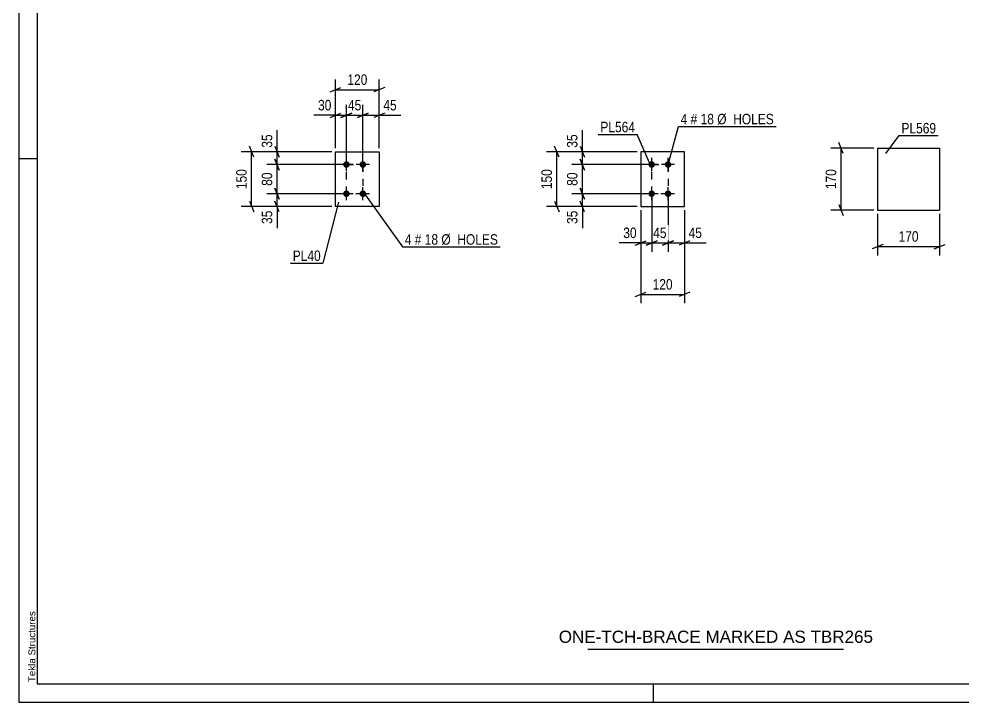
# Model space of a CAD drawing. Header units: millimetres. Extents: x 0 to 594, y 0 to 420.
# Drawn here: x 0 to 258.8, y 0 to 187.3 of the extents above; entities that cross this region are included whole.
import ezdxf

# ---------------------------------------------------------------- set-up
doc = ezdxf.new("R2010")
doc.units = ezdxf.units.MM
doc.linetypes.add('DXK_LINE_DOT2', pattern=[3.9198, 1.9599, -1.9599])
doc.styles.add('Arial', font='ARIAL.TTF', dxfattribs={"height": 0.2})
doc.styles.add('Arial Narrow', font='ARIALN.TTF', dxfattribs={"height": 0.2})

# ---------------------------------------------------------------- blocks, each defined once
blk = doc.blocks.new('Unknown-582682232-1128')
at = {"color": 5, "linetype": 'Continuous'}
for p, q in [((0, 420), (0, 0)), ((5, 415), (5, 5)), ((5, 149), (0, 149)), ((5, 5), (589, 5)), ((174, 0), (174, 5)), ((0, 0), (594, 0))]:
    blk.add_line(p, q, dxfattribs=at)
at = {"color": 174, "linetype": 'Continuous', "style": 'Arial'}
blk.add_text('Tekla Structures', height=1.9102, rotation=90, dxfattribs=at).set_placement((4.5, 5.5))
blk = doc.blocks.new('Bolt-582682232-2628 - 2622')
at = {"linetype": 'Continuous'}
for points in [[(89.79, 146.49, -1), (89.79, 148.29, -1)], [(94.29, 146.49, -1), (94.29, 148.29, -1)], [(89.79, 138.49, -1), (89.79, 140.29, -1)], [(94.29, 138.49, -1), (94.29, 140.29, -1)]]:
    blk.add_hatch(color=1, dxfattribs=at).paths.add_polyline_path(points)
at = {"color": 1, "linetype": 'Continuous'}
for p, q in [((89.79, 145.59), (89.79, 149.19)), ((94.29, 145.59), (94.29, 149.19)), ((91.59, 147.39), (87.99, 147.39)), ((96.09, 147.39), (92.49, 147.39)), ((89.79, 137.59), (89.79, 141.19)), ((94.29, 137.59), (94.29, 141.19)), ((91.59, 139.39), (87.99, 139.39)), ((96.09, 139.39), (92.49, 139.39))]:
    blk.add_line(p, q, dxfattribs=at)
blk = doc.blocks.new('Part-582682232-2633 - 2622')
at = {"color": 2, "linetype": 'Continuous'}
for p, q in [((86.79, 135.89), (86.79, 150.89)), ((86.79, 150.89), (98.79, 150.89)), ((98.79, 150.89), (98.79, 135.89)), ((98.79, 135.89), (86.79, 135.89))]:
    blk.add_line(p, q, dxfattribs=at)
blk = doc.blocks.new('Bolt-582682232-2495 - 2489')
at = {"linetype": 'Continuous'}
for points in [[(173.46, 146.49, -1), (173.46, 148.29, -1)], [(177.96, 146.49, -1), (177.96, 148.29, -1)], [(173.46, 138.49, -1), (173.46, 140.29, -1)], [(177.96, 138.49, -1), (177.96, 140.29, -1)]]:
    blk.add_hatch(color=1, dxfattribs=at).paths.add_polyline_path(points)
at = {"color": 1, "linetype": 'Continuous'}
for p, q in [((173.46, 145.59), (173.46, 149.19)), ((177.96, 145.59), (177.96, 149.19)), ((175.26, 147.39), (171.66, 147.39)), ((179.76, 147.39), (176.16, 147.39)), ((173.46, 137.59), (173.46, 141.19)), ((177.96, 137.59), (177.96, 141.19)), ((175.26, 139.39), (171.66, 139.39)), ((179.76, 139.39), (176.16, 139.39))]:
    blk.add_line(p, q, dxfattribs=at)
blk = doc.blocks.new('Part-582682232-2500 - 2489')
at = {"color": 2, "linetype": 'Continuous'}
for p, q in [((170.46, 150.89), (170.46, 135.89)), ((182.46, 150.89), (170.46, 150.89)), ((182.46, 135.89), (182.46, 150.89)), ((170.46, 135.89), (182.46, 135.89))]:
    blk.add_line(p, q, dxfattribs=at)
blk = doc.blocks.new('Part-582682232-2605 - 2599')
at = {"color": 2, "linetype": 'Continuous'}
for p, q in [((235.38, 151.89), (235.38, 134.89)), ((235.38, 151.89), (252.38, 151.89)), ((252.38, 151.89), (252.38, 134.89)), ((235.38, 134.89), (252.38, 134.89))]:
    blk.add_line(p, q, dxfattribs=at)
blk = doc.blocks.new('Rectangle-582682232-2718 - 2622')
at = {"color": 1, "linetype": 'DXK_LINE_DOT2'}
blk.add_lwpolyline([(89.79, 147.39), (94.29, 147.39), (94.29, 139.39), (89.79, 139.39), (89.79, 147.39)], close=True, dxfattribs=at)
blk = doc.blocks.new('Rectangle-582682232-2585 - 2489')
at = {"color": 1, "linetype": 'DXK_LINE_DOT2'}
blk.add_lwpolyline([(173.46, 147.39), (177.96, 147.39), (177.96, 139.39), (173.46, 139.39), (173.46, 147.39)], close=True, dxfattribs=at)
blk = doc.blocks.new('StraightDimension-582682232-2656 - 2622')
at = {"color": 7, "linetype": 'Continuous'}
for p, q in [((89.79, 148.39), (89.79, 163.74)), ((94.29, 148.39), (94.29, 163.74)), ((88.29, 160.29), (91.29, 161.49)), ((89.79, 160.89), (94.29, 160.89)), ((95.79, 161.49), (92.79, 160.29))]:
    blk.add_line(p, q, dxfattribs=at)
at = {"color": 0}
blk.add_wipeout([(94.47, 161.64), (94.47, 165.84), (89.61, 165.84), (89.61, 161.64)], dxfattribs=at)
at = {"color": 3, "style": 'Arial Narrow'}
blk.add_text('45', height=2.863, dxfattribs=at).set_placement((90.21, 162.24))
blk = doc.blocks.new('StraightDimension-582682232-2688 - 2622')
at = {"color": 7, "linetype": 'Continuous'}
for p, q in [((85.79, 150.89), (67.94, 150.89)), ((70.19, 152.39), (71.39, 149.39)), ((70.79, 147.39), (70.79, 150.89)), ((71.39, 145.89), (70.19, 148.89)), ((88.79, 147.39), (67.94, 147.39))]:
    blk.add_line(p, q, dxfattribs=at)
at = {"color": 0}
blk.add_wipeout([(70.04, 156.27), (65.84, 156.27), (65.84, 151.41), (70.04, 151.41)], dxfattribs=at)
at = {"color": 7, "linetype": 'Continuous'}
blk.add_line((70.79, 150.89), (70.79, 156.79), dxfattribs=at)
blk.add_line((70.79, 150.89), (70.79, 156.79), dxfattribs=at)
at = {"color": 3, "style": 'Arial Narrow'}
blk.add_text('35', height=2.863, rotation=90.0002, dxfattribs=at).set_placement((69.44, 152.01))
blk = doc.blocks.new('StraightDimension-582682232-2646 - 2622')
at = {"color": 7, "linetype": 'Continuous'}
for p, q in [((86.79, 151.89), (86.79, 163.74)), ((89.79, 148.39), (89.79, 163.74)), ((85.29, 160.29), (88.29, 161.49)), ((86.79, 160.89), (89.79, 160.89)), ((91.29, 161.49), (88.29, 160.29))]:
    blk.add_line(p, q, dxfattribs=at)
at = {"color": 0}
blk.add_wipeout([(86.26, 161.64), (86.26, 165.84), (81.41, 165.84), (81.41, 161.64)], dxfattribs=at)
at = {"color": 7, "linetype": 'Continuous'}
blk.add_line((86.79, 160.89), (80.88, 160.89), dxfattribs=at)
blk.add_line((86.79, 160.89), (80.88, 160.89), dxfattribs=at)
at = {"color": 3, "style": 'Arial Narrow'}
blk.add_text('30', height=2.863, dxfattribs=at).set_placement((82.01, 162.24))
blk = doc.blocks.new('StraightDimension-582682232-2635 - 2622')
at = {"color": 7, "linetype": 'Continuous'}
for p, q in [((85.29, 167.29), (88.29, 168.49)), ((86.79, 151.89), (86.79, 170.74)), ((100.29, 168.49), (97.29, 167.29)), ((98.79, 151.89), (98.79, 170.74)), ((86.79, 167.89), (98.79, 167.89))]:
    blk.add_line(p, q, dxfattribs=at)
at = {"color": 0}
blk.add_wipeout([(96.13, 168.64), (96.13, 172.84), (89.45, 172.84), (89.45, 168.64)], dxfattribs=at)
at = {"color": 3, "style": 'Arial Narrow'}
blk.add_text('120', height=2.863, dxfattribs=at).set_placement((90.05, 169.24))
blk = doc.blocks.new('StraightDimension-582682232-2666 - 2622')
at = {"color": 7, "linetype": 'Continuous'}
for p, q in [((94.29, 148.39), (94.29, 163.74)), ((98.79, 151.89), (98.79, 163.74)), ((92.79, 160.29), (95.79, 161.49)), ((94.29, 160.89), (98.79, 160.89)), ((100.29, 161.49), (97.29, 160.29))]:
    blk.add_line(p, q, dxfattribs=at)
at = {"color": 0}
blk.add_wipeout([(104.17, 161.64), (104.17, 165.84), (99.31, 165.84), (99.31, 161.64)], dxfattribs=at)
at = {"color": 7, "linetype": 'Continuous'}
blk.add_line((98.79, 160.89), (104.69, 160.89), dxfattribs=at)
blk.add_line((98.79, 160.89), (104.69, 160.89), dxfattribs=at)
at = {"color": 3, "style": 'Arial Narrow'}
blk.add_text('45', height=2.863, dxfattribs=at).set_placement((99.91, 162.24))
blk = doc.blocks.new('StraightDimension-582682232-2677 - 2622')
at = {"color": 7, "linetype": 'Continuous'}
for p, q in [((85.79, 150.89), (60.94, 150.89)), ((64.39, 149.39), (63.19, 152.39)), ((63.79, 135.89), (63.79, 150.89)), ((63.19, 137.39), (64.39, 134.39)), ((85.79, 135.89), (60.94, 135.89))]:
    blk.add_line(p, q, dxfattribs=at)
at = {"color": 0}
blk.add_wipeout([(63.04, 146.73), (58.84, 146.73), (58.84, 140.04), (63.04, 140.04)], dxfattribs=at)
at = {"color": 3, "style": 'Arial Narrow'}
blk.add_text('150', height=2.863, rotation=90.0002, dxfattribs=at).set_placement((62.44, 140.64))
blk = doc.blocks.new('StraightDimension-582682232-2698 - 2622')
at = {"color": 7, "linetype": 'Continuous'}
for p, q in [((70.19, 148.89), (71.39, 145.89)), ((88.79, 147.39), (67.94, 147.39)), ((70.79, 139.39), (70.79, 147.39)), ((71.39, 137.89), (70.19, 140.89)), ((88.79, 139.39), (67.94, 139.39))]:
    blk.add_line(p, q, dxfattribs=at)
at = {"color": 0}
blk.add_wipeout([(70.04, 145.81), (65.84, 145.81), (65.84, 140.96), (70.04, 140.96)], dxfattribs=at)
at = {"color": 3, "style": 'Arial Narrow'}
blk.add_text('80', height=2.863, rotation=90.0002, dxfattribs=at).set_placement((69.44, 141.56))
blk = doc.blocks.new('StraightDimension-582682232-2708 - 2622')
at = {"color": 7, "linetype": 'Continuous'}
for p, q in [((70.19, 140.89), (71.39, 137.89)), ((88.79, 139.39), (67.94, 139.39)), ((71.39, 134.39), (70.19, 137.39)), ((70.79, 135.89), (70.79, 139.39)), ((85.79, 135.89), (67.94, 135.89))]:
    blk.add_line(p, q, dxfattribs=at)
at = {"color": 0}
blk.add_wipeout([(70.04, 135.36), (65.84, 135.36), (65.84, 130.5), (70.04, 130.5)], dxfattribs=at)
at = {"color": 7, "linetype": 'Continuous'}
blk.add_line((70.79, 135.89), (70.79, 129.98), dxfattribs=at)
blk.add_line((70.79, 135.89), (70.79, 129.98), dxfattribs=at)
at = {"color": 3, "style": 'Arial Narrow'}
blk.add_text('35', height=2.863, rotation=90.0002, dxfattribs=at).set_placement((69.44, 131.1))
blk = doc.blocks.new('StraightDimension-582682232-2502 - 2489')
at = {"color": 7, "linetype": 'Continuous'}
for p, q in [((169.46, 150.89), (144.61, 150.89)), ((148.06, 149.39), (146.86, 152.39)), ((147.46, 135.89), (147.46, 150.89)), ((146.86, 137.39), (148.06, 134.39)), ((169.46, 135.89), (144.61, 135.89))]:
    blk.add_line(p, q, dxfattribs=at)
at = {"color": 0}
blk.add_wipeout([(146.71, 146.73), (142.51, 146.73), (142.51, 140.04), (146.71, 140.04)], dxfattribs=at)
at = {"color": 3, "style": 'Arial Narrow'}
blk.add_text('150', height=2.863, rotation=90.0002, dxfattribs=at).set_placement((146.11, 140.64))
blk = doc.blocks.new('StraightDimension-582682232-2523 - 2489')
at = {"color": 7, "linetype": 'Continuous'}
for p, q in [((153.86, 148.89), (155.06, 145.89)), ((172.46, 147.39), (151.61, 147.39)), ((154.46, 139.39), (154.46, 147.39)), ((155.06, 137.89), (153.86, 140.89)), ((172.46, 139.39), (151.61, 139.39))]:
    blk.add_line(p, q, dxfattribs=at)
at = {"color": 0}
blk.add_wipeout([(153.71, 145.81), (149.51, 145.81), (149.51, 140.96), (153.71, 140.96)], dxfattribs=at)
at = {"color": 3, "style": 'Arial Narrow'}
blk.add_text('80', height=2.863, rotation=90.0002, dxfattribs=at).set_placement((153.11, 141.56))
blk = doc.blocks.new('StraightDimension-582682232-2555 - 2489')
at = {"color": 7, "linetype": 'Continuous'}
for p, q in [((177.96, 138.39), (177.96, 123.49)), ((182.46, 134.89), (182.46, 123.49)), ((176.46, 125.29), (179.46, 126.49)), ((177.96, 125.89), (182.46, 125.89)), ((183.96, 126.49), (180.96, 125.29))]:
    blk.add_line(p, q, dxfattribs=at)
at = {"color": 0}
blk.add_wipeout([(187.84, 126.64), (187.84, 130.84), (182.98, 130.84), (182.98, 126.64)], dxfattribs=at)
at = {"color": 7, "linetype": 'Continuous'}
blk.add_line((182.46, 125.89), (188.37, 125.89), dxfattribs=at)
blk.add_line((182.46, 125.89), (188.37, 125.89), dxfattribs=at)
at = {"color": 3, "style": 'Arial Narrow'}
blk.add_text('45', height=2.863, dxfattribs=at).set_placement((183.58, 127.24))
blk = doc.blocks.new('StraightDimension-582682232-2513 - 2489')
at = {"color": 7, "linetype": 'Continuous'}
for p, q in [((153.86, 140.89), (155.06, 137.89)), ((172.46, 139.39), (151.61, 139.39)), ((155.06, 134.39), (153.86, 137.39)), ((154.46, 135.89), (154.46, 139.39)), ((169.46, 135.89), (151.61, 135.89))]:
    blk.add_line(p, q, dxfattribs=at)
at = {"color": 0}
blk.add_wipeout([(153.71, 135.36), (149.51, 135.36), (149.51, 130.5), (153.71, 130.5)], dxfattribs=at)
at = {"color": 7, "linetype": 'Continuous'}
blk.add_line((154.46, 135.89), (154.46, 129.98), dxfattribs=at)
blk.add_line((154.46, 135.89), (154.46, 129.98), dxfattribs=at)
at = {"color": 3, "style": 'Arial Narrow'}
blk.add_text('35', height=2.863, rotation=90.0002, dxfattribs=at).set_placement((153.11, 131.1))
blk = doc.blocks.new('StraightDimension-582682232-2533 - 2489')
at = {"color": 7, "linetype": 'Continuous'}
for p, q in [((169.46, 150.89), (151.61, 150.89)), ((153.86, 152.39), (155.06, 149.39)), ((154.46, 147.39), (154.46, 150.89)), ((155.06, 145.89), (153.86, 148.89)), ((172.46, 147.39), (151.61, 147.39))]:
    blk.add_line(p, q, dxfattribs=at)
at = {"color": 0}
blk.add_wipeout([(153.71, 156.27), (149.51, 156.27), (149.51, 151.41), (153.71, 151.41)], dxfattribs=at)
at = {"color": 7, "linetype": 'Continuous'}
blk.add_line((154.46, 150.89), (154.46, 156.79), dxfattribs=at)
blk.add_line((154.46, 150.89), (154.46, 156.79), dxfattribs=at)
at = {"color": 3, "style": 'Arial Narrow'}
blk.add_text('35', height=2.863, rotation=90.0002, dxfattribs=at).set_placement((153.11, 152.01))
blk = doc.blocks.new('StraightDimension-582682232-2544 - 2489')
at = {"color": 7, "linetype": 'Continuous'}
for p, q in [((170.46, 134.89), (170.46, 109.37)), ((182.46, 134.89), (182.46, 109.37)), ((168.96, 111.17), (171.96, 112.37)), ((170.46, 111.77), (182.46, 111.77)), ((183.96, 112.37), (180.96, 111.17))]:
    blk.add_line(p, q, dxfattribs=at)
at = {"color": 0}
blk.add_wipeout([(179.8, 112.52), (179.8, 116.72), (173.12, 116.72), (173.12, 112.52)], dxfattribs=at)
at = {"color": 3, "style": 'Arial Narrow'}
blk.add_text('120', height=2.863, dxfattribs=at).set_placement((173.72, 113.12))
blk = doc.blocks.new('StraightDimension-582682232-2565 - 2489')
at = {"color": 7, "linetype": 'Continuous'}
for p, q in [((173.46, 138.39), (173.46, 123.49)), ((177.96, 138.39), (177.96, 123.49)), ((171.96, 125.29), (174.96, 126.49)), ((173.46, 125.89), (177.96, 125.89)), ((179.46, 126.49), (176.46, 125.29))]:
    blk.add_line(p, q, dxfattribs=at)
at = {"color": 0}
blk.add_wipeout([(178.14, 126.64), (178.14, 130.84), (173.28, 130.84), (173.28, 126.64)], dxfattribs=at)
at = {"color": 3, "style": 'Arial Narrow'}
blk.add_text('45', height=2.863, dxfattribs=at).set_placement((173.88, 127.24))
blk = doc.blocks.new('StraightDimension-582682232-2575 - 2489')
at = {"color": 7, "linetype": 'Continuous'}
for p, q in [((173.46, 138.39), (173.46, 123.49)), ((170.46, 134.89), (170.46, 123.49)), ((168.96, 125.29), (171.96, 126.49)), ((170.46, 125.89), (173.46, 125.89)), ((174.96, 126.49), (171.96, 125.29))]:
    blk.add_line(p, q, dxfattribs=at)
at = {"color": 0}
blk.add_wipeout([(169.93, 126.64), (169.93, 130.84), (165.08, 130.84), (165.08, 126.64)], dxfattribs=at)
at = {"color": 7, "linetype": 'Continuous'}
blk.add_line((170.46, 125.89), (164.55, 125.89), dxfattribs=at)
blk.add_line((170.46, 125.89), (164.55, 125.89), dxfattribs=at)
at = {"color": 3, "style": 'Arial Narrow'}
blk.add_text('30', height=2.863, dxfattribs=at).set_placement((165.68, 127.24))
blk = doc.blocks.new('StraightDimension-582682232-2607 - 2599')
at = {"color": 7, "linetype": 'Continuous'}
for p, q in [((225.98, 150.39), (224.78, 153.39)), ((234.38, 151.89), (222.53, 151.89)), ((225.38, 134.89), (225.38, 151.89)), ((234.38, 134.89), (222.53, 134.89)), ((224.78, 136.39), (225.98, 133.39))]:
    blk.add_line(p, q, dxfattribs=at)
at = {"color": 0}
blk.add_wipeout([(224.63, 146.73), (220.43, 146.73), (220.43, 140.04), (224.63, 140.04)], dxfattribs=at)
at = {"color": 3, "style": 'Arial Narrow'}
blk.add_text('170', height=2.863, rotation=90.0002, dxfattribs=at).set_placement((224.03, 140.64))
blk = doc.blocks.new('StraightDimension-582682232-2614 - 2599')
at = {"color": 7, "linetype": 'Continuous'}
for p, q in [((235.38, 133.89), (235.38, 122.49)), ((252.38, 133.89), (252.38, 122.49)), ((236.88, 125.49), (233.88, 124.29)), ((235.38, 124.89), (252.38, 124.89)), ((250.88, 124.29), (253.88, 125.49))]:
    blk.add_line(p, q, dxfattribs=at)
at = {"color": 0}
blk.add_wipeout([(247.23, 125.64), (247.23, 129.84), (240.54, 129.84), (240.54, 125.64)], dxfattribs=at)
at = {"color": 3, "style": 'Arial Narrow'}
blk.add_text('170', height=2.863, dxfattribs=at).set_placement((241.14, 126.24))
blk = doc.blocks.new('Unknown-582682232-7295')
at = {"color": 7, "linetype": 'Continuous'}
blk.add_line((156, 14.5), (226, 14.5), dxfattribs=at)
at = {"color": 7, "style": 'Arial'}
blk.add_text('ONE-TCH-BRACE MARKED AS TBR265', height=3.3428, dxfattribs=at).set_placement((147.99, 16.25))
blk = doc.blocks.new('Mark-582682232-2624 - 2622')
at = {"color": 0}
blk.add_wipeout([(107.62, 125.42), (107.62, 128.42), (105.8, 128.42), (105.8, 125.42)], dxfattribs=at)
blk.add_wipeout([(107.62, 125.42), (107.62, 128.42), (105.8, 128.42), (105.8, 125.42)], dxfattribs=at)
at = {"color": 7, "linetype": 'Continuous'}
blk.add_line((94.59, 139.62), (105.2, 124.82), dxfattribs=at)
at = {"color": 0}
blk.add_wipeout([(110.35, 125.42), (110.35, 128.42), (108.52, 128.42), (108.52, 125.42)], dxfattribs=at)
blk.add_wipeout([(110.35, 125.42), (110.35, 128.42), (108.52, 128.42), (108.52, 125.42)], dxfattribs=at)
at = {"color": 3, "style": 'Arial Narrow'}
blk.add_text('4', height=2.86, dxfattribs=at).set_placement((105.8, 125.42))
at = {"color": 0}
blk.add_wipeout([(114.91, 125.42), (114.91, 128.42), (111.25, 128.42), (111.25, 125.42)], dxfattribs=at)
blk.add_wipeout([(114.91, 125.42), (114.91, 128.42), (111.25, 128.42), (111.25, 125.42)], dxfattribs=at)
at = {"color": 3, "style": 'Arial Narrow'}
blk.add_text('#', height=2.86, dxfattribs=at).set_placement((108.52, 125.42))
at = {"color": 0}
blk.add_wipeout([(131.34, 125.42), (131.34, 128.42), (115.81, 128.42), (115.81, 125.42)], dxfattribs=at)
blk.add_wipeout([(131.34, 125.42), (131.34, 128.42), (115.81, 128.42), (115.81, 125.42)], dxfattribs=at)
at = {"color": 7, "linetype": 'Continuous'}
blk.add_line((105.2, 124.82), (131.94, 124.82), dxfattribs=at)
at = {"color": 3, "style": 'Arial Narrow'}
for s, p in [('18', (111.25, 125.42)), ('Ø  HOLES', (115.81, 125.42))]:
    blk.add_text(s, height=2.863, dxfattribs=at).set_placement(p)
blk = doc.blocks.new('Mark-582682232-2629 - 2622')
at = {"color": 0}
blk.add_wipeout([(82.75, 120.95), (82.75, 123.95), (75.07, 123.95), (75.07, 120.95)], dxfattribs=at)
blk.add_wipeout([(82.75, 120.95), (82.75, 123.95), (75.07, 123.95), (75.07, 120.95)], dxfattribs=at)
at = {"color": 30, "linetype": 'Continuous'}
for p in [(87.65, 137.12), (74.47, 120.35)]:
    blk.add_line(p, (83.35, 120.35), dxfattribs=at)
at = {"color": 3, "style": 'Arial Narrow'}
blk.add_text('PL40', height=2.863, dxfattribs=at).set_placement((75.07, 120.95))
blk = doc.blocks.new('Mark-582682232-2491 - 2489')
at = {"color": 0}
blk.add_wipeout([(183.24, 158.43), (183.24, 161.43), (181.41, 161.43), (181.41, 158.43)], dxfattribs=at)
blk.add_wipeout([(183.24, 158.43), (183.24, 161.43), (181.41, 161.43), (181.41, 158.43)], dxfattribs=at)
at = {"color": 7, "linetype": 'Continuous'}
blk.add_line((177.96, 147.39), (180.81, 157.83), dxfattribs=at)
at = {"color": 0}
blk.add_wipeout([(185.97, 158.43), (185.97, 161.43), (184.14, 161.43), (184.14, 158.43)], dxfattribs=at)
blk.add_wipeout([(185.97, 158.43), (185.97, 161.43), (184.14, 161.43), (184.14, 158.43)], dxfattribs=at)
at = {"color": 3, "style": 'Arial Narrow'}
blk.add_text('4', height=2.86, dxfattribs=at).set_placement((181.41, 158.43))
at = {"color": 0}
blk.add_wipeout([(190.53, 158.43), (190.53, 161.43), (186.87, 161.43), (186.87, 158.43)], dxfattribs=at)
blk.add_wipeout([(190.53, 158.43), (190.53, 161.43), (186.87, 161.43), (186.87, 158.43)], dxfattribs=at)
at = {"color": 3, "style": 'Arial Narrow'}
blk.add_text('#', height=2.86, dxfattribs=at).set_placement((184.14, 158.43))
at = {"color": 0}
blk.add_wipeout([(206.95, 158.43), (206.95, 161.43), (191.43, 161.43), (191.43, 158.43)], dxfattribs=at)
blk.add_wipeout([(206.95, 158.43), (206.95, 161.43), (191.43, 161.43), (191.43, 158.43)], dxfattribs=at)
at = {"color": 7, "linetype": 'Continuous'}
blk.add_line((180.81, 157.83), (207.55, 157.83), dxfattribs=at)
at = {"color": 3, "style": 'Arial Narrow'}
for s, p in [('18', (186.87, 158.43)), ('Ø  HOLES', (191.43, 158.43))]:
    blk.add_text(s, height=2.863, dxfattribs=at).set_placement(p)
blk = doc.blocks.new('Mark-582682232-2496 - 2489')
at = {"color": 0}
blk.add_wipeout([(168.9, 156.24), (168.9, 159.24), (159.4, 159.24), (159.4, 156.24)], dxfattribs=at)
blk.add_wipeout([(168.9, 156.24), (168.9, 159.24), (159.4, 159.24), (159.4, 156.24)], dxfattribs=at)
at = {"color": 30, "linetype": 'Continuous'}
for p in [(158.8, 155.64), (172.89, 147.86)]:
    blk.add_line(p, (169.5, 155.64), dxfattribs=at)
at = {"color": 3, "style": 'Arial Narrow'}
blk.add_text('PL564', height=2.863, dxfattribs=at).set_placement((159.4, 156.24))
blk = doc.blocks.new('Mark-582682232-2601 - 2599')
at = {"color": 0}
blk.add_wipeout([(251.43, 155.93), (251.43, 158.93), (241.93, 158.93), (241.93, 155.93)], dxfattribs=at)
blk.add_wipeout([(251.43, 155.93), (251.43, 158.93), (241.93, 158.93), (241.93, 155.93)], dxfattribs=at)
at = {"color": 30, "linetype": 'Continuous'}
for p, q in [((237.67, 150.43), (241.33, 155.33)), ((241.33, 155.33), (252.03, 155.33))]:
    blk.add_line(p, q, dxfattribs=at)
at = {"color": 3, "style": 'Arial Narrow'}
blk.add_text('PL569', height=2.863, dxfattribs=at).set_placement((241.93, 155.93))

msp = doc.modelspace()

# ---------------------------------------------------------------- block references
for name in ['Unknown-582682232-1128', 'Part-582682232-2633 - 2622', 'Part-582682232-2500 - 2489', 'Part-582682232-2605 - 2599', 'Bolt-582682232-2628 - 2622', 'Bolt-582682232-2495 - 2489', 'Rectangle-582682232-2718 - 2622', 'Rectangle-582682232-2585 - 2489', 'Unknown-582682232-7295']:
    msp.add_blockref(name, (0, 0))

# ---------------------------------------------------------------- next in the draw order: block references
for name in ['StraightDimension-582682232-2656 - 2622', 'Mark-582682232-2491 - 2489', 'Mark-582682232-2601 - 2599', 'StraightDimension-582682232-2607 - 2599', 'StraightDimension-582682232-2502 - 2489', 'Mark-582682232-2624 - 2622', 'StraightDimension-582682232-2555 - 2489']:
    msp.add_blockref(name, (0, 0))

# ---------------------------------------------------------------- next in the draw order: block references
for name in ['StraightDimension-582682232-2688 - 2622', 'StraightDimension-582682232-2523 - 2489', 'StraightDimension-582682232-2614 - 2599']:
    msp.add_blockref(name, (0, 0))

# ---------------------------------------------------------------- next in the draw order: block references
for name in ['StraightDimension-582682232-2646 - 2622', 'StraightDimension-582682232-2533 - 2489', 'StraightDimension-582682232-2513 - 2489']:
    msp.add_blockref(name, (0, 0))

# ---------------------------------------------------------------- next in the draw order: block references
for name in ['StraightDimension-582682232-2635 - 2622', 'Mark-582682232-2496 - 2489', 'StraightDimension-582682232-2544 - 2489']:
    msp.add_blockref(name, (0, 0))

# ---------------------------------------------------------------- next in the draw order: block references
for name in ['StraightDimension-582682232-2666 - 2622', 'StraightDimension-582682232-2677 - 2622', 'StraightDimension-582682232-2565 - 2489']:
    msp.add_blockref(name, (0, 0))

# ---------------------------------------------------------------- next in the draw order: block references
for name in ['StraightDimension-582682232-2698 - 2622', 'StraightDimension-582682232-2575 - 2489']:
    msp.add_blockref(name, (0, 0))

# ---------------------------------------------------------------- next in the draw order: block references
msp.add_blockref('StraightDimension-582682232-2708 - 2622', (0, 0))

# ---------------------------------------------------------------- next in the draw order: block references
msp.add_blockref('Mark-582682232-2629 - 2622', (0, 0))

doc.saveas('drawing.dxf')
